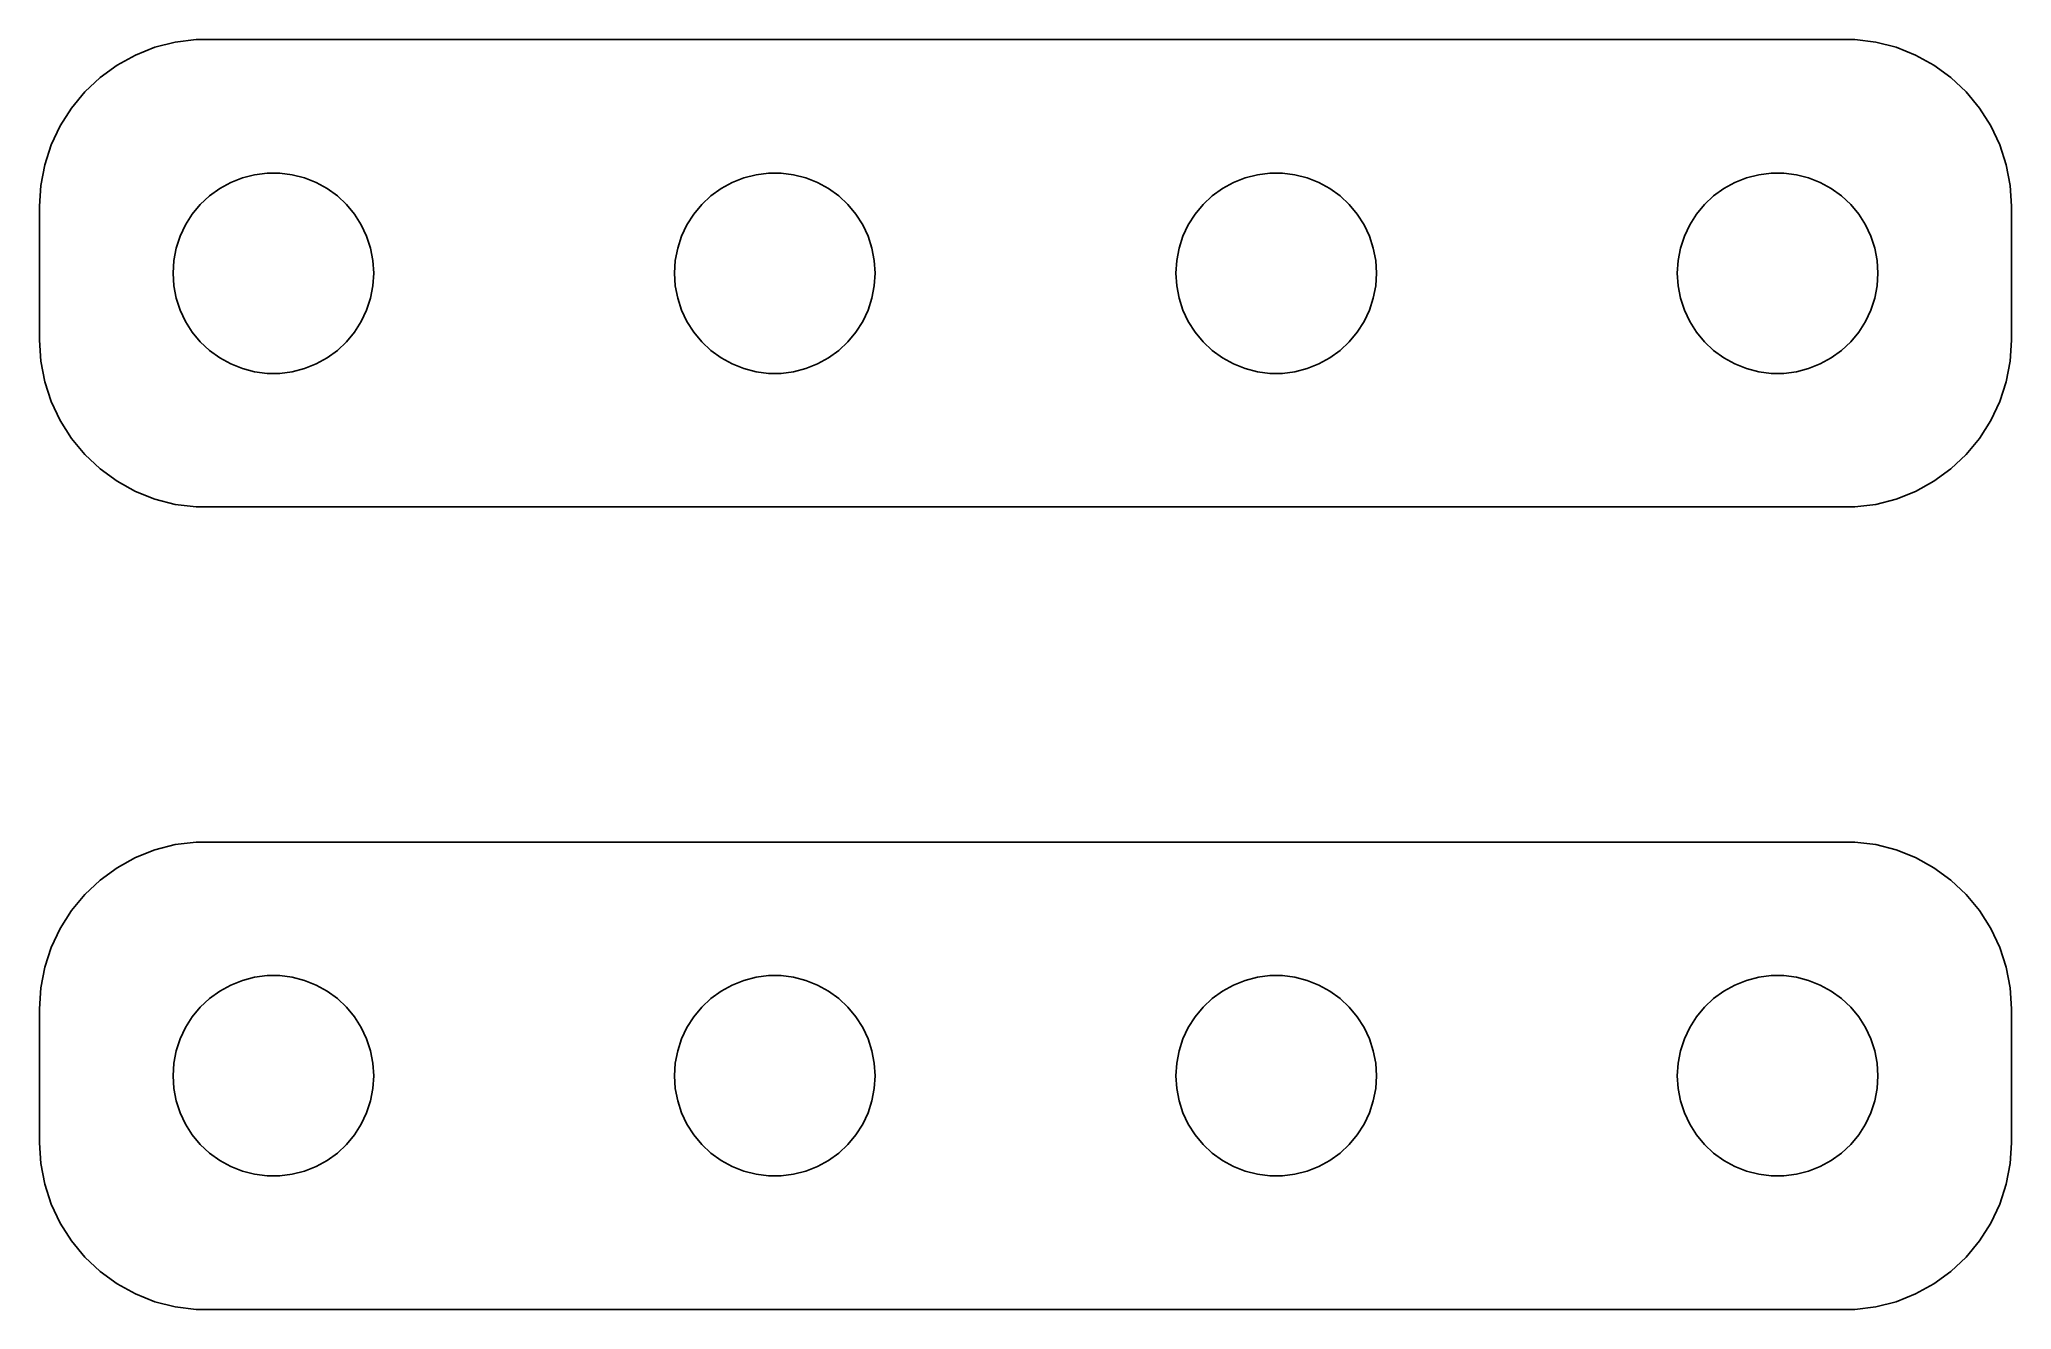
# Model space of a CAD drawing. Header units: metres. Extents: x -29.5 to 29.5, y 41 to 79.
import ezdxf

# ---------------------------------------------------------------- set-up
doc = ezdxf.new("R2010")
doc.units = ezdxf.units.M

msp = doc.modelspace()

# ---------------------------------------------------------------- linework, layer by layer
for p, q in [((-26.6289, 78.5241), (-27.1791, 78.2216)), ((-26.0451, 78.7553), (-26.6289, 78.5241)), ((-25.4369, 78.9114), (-26.0451, 78.7553)), ((-24.8139, 78.9901), (-25.4369, 78.9114)), ((24.8139, 78.9901), (-24.8139, 78.9901)), ((25.4369, 78.9114), (24.8139, 78.9901)), ((26.0451, 78.7553), (25.4369, 78.9114)), ((26.6289, 78.5241), (26.0451, 78.7553)), ((27.1791, 78.2216), (26.6289, 78.5241)), ((-27.1791, 78.2216), (-27.6871, 77.8526)), ((27.6871, 77.8526), (27.1791, 78.2216)), ((-28.1448, 77.4227), (-28.5451, 76.9389)), ((-27.6871, 77.8526), (-28.1448, 77.4227)), ((28.1448, 77.4227), (27.6871, 77.8526)), ((28.5451, 76.9389), (28.1448, 77.4227)), ((-28.5451, 76.9389), (-28.8815, 76.4088)), ((28.8815, 76.4088), (28.5451, 76.9389)), ((-28.8815, 76.4088), (-29.1489, 75.8406)), ((29.1489, 75.8406), (28.8815, 76.4088)), ((-29.1489, 75.8406), (-29.3429, 75.2434)), ((29.3429, 75.2434), (29.1489, 75.8406)), ((-29.3429, 75.2434), (-29.4606, 74.6267)), ((-23.427, 74.8532), (-23.0621, 74.9469)), ((-23.0621, 74.9469), (-22.6884, 74.9941)), ((-22.6884, 74.9941), (-22.3116, 74.9941)), ((-22.3116, 74.9941), (-21.9379, 74.9469)), ((-21.9379, 74.9469), (-21.5729, 74.8532)), ((-8.42705, 74.8532), (-8.06213, 74.9469)), ((-8.06213, 74.9469), (-7.68837, 74.9941)), ((-7.68837, 74.9941), (-7.31161, 74.9941)), ((-7.31161, 74.9941), (-6.93785, 74.9469)), ((-6.93785, 74.9469), (-6.57294, 74.8532)), ((6.57294, 74.8532), (6.93785, 74.9469)), ((6.93785, 74.9469), (7.31161, 74.9941)), ((7.31161, 74.9941), (7.68837, 74.9941)), ((7.68837, 74.9941), (8.06213, 74.9469)), ((8.06213, 74.9469), (8.42705, 74.8532)), ((21.5729, 74.8532), (21.9379, 74.9469)), ((21.9379, 74.9469), (22.3116, 74.9941)), ((22.3116, 74.9941), (22.6884, 74.9941)), ((22.6884, 74.9941), (23.0621, 74.9469)), ((23.0621, 74.9469), (23.427, 74.8532)), ((29.4606, 74.6267), (29.3429, 75.2434)), ((-29.4606, 74.6267), (-29.5, 74)), ((-24.4123, 74.3115), (-24.1075, 74.533)), ((-24.1075, 74.533), (-23.7773, 74.7145)), ((-23.7773, 74.7145), (-23.427, 74.8532)), ((-21.5729, 74.8532), (-21.2227, 74.7145)), ((-21.2227, 74.7145), (-20.8925, 74.533)), ((-20.8925, 74.533), (-20.5877, 74.3115)), ((-9.41226, 74.3115), (-9.10747, 74.533)), ((-9.10747, 74.533), (-8.77733, 74.7145)), ((-8.77733, 74.7145), (-8.42705, 74.8532)), ((-6.57294, 74.8532), (-6.22266, 74.7145)), ((-6.22266, 74.7145), (-5.89252, 74.533)), ((-5.89252, 74.533), (-5.58772, 74.3115)), ((5.58772, 74.3115), (5.89252, 74.533)), ((5.89252, 74.533), (6.22266, 74.7145)), ((6.22266, 74.7145), (6.57294, 74.8532)), ((8.42705, 74.8532), (8.77733, 74.7145)), ((8.77733, 74.7145), (9.10747, 74.533)), ((9.10747, 74.533), (9.41226, 74.3115)), ((20.5877, 74.3115), (20.8925, 74.533)), ((20.8925, 74.533), (21.2227, 74.7145)), ((21.2227, 74.7145), (21.5729, 74.8532)), ((23.427, 74.8532), (23.7773, 74.7145)), ((23.7773, 74.7145), (24.1075, 74.533)), ((24.1075, 74.533), (24.4123, 74.3115)), ((29.5, 74), (29.4606, 74.6267)), ((-29.5, 74), (-29.5, 70)), ((-25.1289, 73.4453), (-24.927, 73.7634)), ((-24.927, 73.7634), (-24.6869, 74.0536)), ((-24.6869, 74.0536), (-24.4123, 74.3115)), ((-20.5877, 74.3115), (-20.3131, 74.0536)), ((-20.3131, 74.0536), (-20.0729, 73.7634)), ((-20.0729, 73.7634), (-19.8711, 73.4453)), ((-10.1289, 73.4453), (-9.92705, 73.7634)), ((-9.92705, 73.7634), (-9.6869, 74.0536)), ((-9.6869, 74.0536), (-9.41226, 74.3115)), ((-5.58772, 74.3115), (-5.31308, 74.0536)), ((-5.31308, 74.0536), (-5.07294, 73.7634)), ((-5.07294, 73.7634), (-4.87108, 73.4453)), ((4.87108, 73.4453), (5.07294, 73.7634)), ((5.07294, 73.7634), (5.31308, 74.0536)), ((5.31308, 74.0536), (5.58772, 74.3115)), ((9.41226, 74.3115), (9.6869, 74.0536)), ((9.6869, 74.0536), (9.92705, 73.7634)), ((9.92705, 73.7634), (10.1289, 73.4453)), ((19.8711, 73.4453), (20.0729, 73.7634)), ((20.0729, 73.7634), (20.3131, 74.0536)), ((20.3131, 74.0536), (20.5877, 74.3115)), ((24.4123, 74.3115), (24.6869, 74.0536)), ((24.6869, 74.0536), (24.927, 73.7634)), ((24.927, 73.7634), (25.1289, 73.4453)), ((29.5, 70), (29.5, 74)), ((-25.2893, 73.1044), (-25.1289, 73.4453)), ((-19.8711, 73.4453), (-19.7107, 73.1044)), ((-10.2893, 73.1044), (-10.1289, 73.4453)), ((-4.87108, 73.4453), (-4.71066, 73.1044)), ((4.71066, 73.1044), (4.87108, 73.4453)), ((10.1289, 73.4453), (10.2893, 73.1044)), ((19.7107, 73.1044), (19.8711, 73.4453)), ((25.1289, 73.4453), (25.2893, 73.1044)), ((-25.4763, 72.376), (-25.4057, 72.7461)), ((-25.4057, 72.7461), (-25.2893, 73.1044)), ((-19.7107, 73.1044), (-19.5942, 72.7461)), ((-19.5942, 72.7461), (-19.5237, 72.376)), ((-10.4763, 72.376), (-10.4057, 72.7461)), ((-10.4057, 72.7461), (-10.2893, 73.1044)), ((-4.71066, 73.1044), (-4.59424, 72.7461)), ((-4.59424, 72.7461), (-4.52365, 72.376)), ((4.52365, 72.376), (4.59424, 72.7461)), ((4.59424, 72.7461), (4.71066, 73.1044)), ((10.2893, 73.1044), (10.4057, 72.7461)), ((10.4057, 72.7461), (10.4763, 72.376)), ((19.5237, 72.376), (19.5942, 72.7461)), ((19.5942, 72.7461), (19.7107, 73.1044)), ((25.2893, 73.1044), (25.4057, 72.7461)), ((25.4057, 72.7461), (25.4763, 72.376)), ((-25.5, 72), (-25.4763, 72.376)), ((-25.4763, 71.624), (-25.5, 72)), ((-19.5237, 72.376), (-19.5, 72)), ((-19.5, 72), (-19.5237, 71.624)), ((-10.5, 72), (-10.4763, 72.376)), ((-10.4763, 71.624), (-10.5, 72)), ((-4.52365, 72.376), (-4.5, 72)), ((-4.5, 72), (-4.52365, 71.624)), ((4.5, 72), (4.52365, 72.376)), ((4.52365, 71.624), (4.5, 72)), ((10.4763, 72.376), (10.5, 72)), ((10.5, 72), (10.4763, 71.624)), ((19.5, 72), (19.5237, 72.376)), ((19.5237, 71.624), (19.5, 72)), ((25.4763, 72.376), (25.5, 72)), ((25.5, 72), (25.4763, 71.624)), ((-25.4057, 71.2539), (-25.4763, 71.624)), ((-19.5237, 71.624), (-19.5942, 71.2539)), ((-10.4057, 71.2539), (-10.4763, 71.624)), ((-4.52365, 71.624), (-4.59424, 71.2539)), ((4.59424, 71.2539), (4.52365, 71.624)), ((10.4763, 71.624), (10.4057, 71.2539)), ((19.5942, 71.2539), (19.5237, 71.624)), ((25.4763, 71.624), (25.4057, 71.2539)), ((-25.2893, 70.8956), (-25.4057, 71.2539)), ((-25.1289, 70.5547), (-25.2893, 70.8956)), ((-19.7107, 70.8956), (-19.8711, 70.5547)), ((-19.5942, 71.2539), (-19.7107, 70.8956)), ((-10.2893, 70.8956), (-10.4057, 71.2539)), ((-10.1289, 70.5547), (-10.2893, 70.8956)), ((-4.71066, 70.8956), (-4.87108, 70.5547)), ((-4.59424, 71.2539), (-4.71066, 70.8956)), ((4.71066, 70.8956), (4.59424, 71.2539)), ((4.87108, 70.5547), (4.71066, 70.8956)), ((10.2893, 70.8956), (10.1289, 70.5547)), ((10.4057, 71.2539), (10.2893, 70.8956)), ((19.7107, 70.8956), (19.5942, 71.2539)), ((19.8711, 70.5547), (19.7107, 70.8956)), ((25.2893, 70.8956), (25.1289, 70.5547)), ((25.4057, 71.2539), (25.2893, 70.8956)), ((-24.927, 70.2366), (-25.1289, 70.5547)), ((-24.6869, 69.9464), (-24.927, 70.2366)), ((-20.0729, 70.2366), (-20.3131, 69.9464)), ((-19.8711, 70.5547), (-20.0729, 70.2366)), ((-9.92705, 70.2366), (-10.1289, 70.5547)), ((-9.6869, 69.9464), (-9.92705, 70.2366)), ((-5.07294, 70.2366), (-5.31308, 69.9464)), ((-4.87108, 70.5547), (-5.07294, 70.2366)), ((5.07294, 70.2366), (4.87108, 70.5547)), ((5.31308, 69.9464), (5.07294, 70.2366)), ((9.92705, 70.2366), (9.6869, 69.9464)), ((10.1289, 70.5547), (9.92705, 70.2366)), ((20.0729, 70.2366), (19.8711, 70.5547)), ((20.3131, 69.9464), (20.0729, 70.2366)), ((24.927, 70.2366), (24.6869, 69.9464)), ((25.1289, 70.5547), (24.927, 70.2366)), ((-29.5, 70), (-29.4606, 69.3733)), ((-24.4123, 69.6885), (-24.6869, 69.9464)), ((-24.1075, 69.467), (-24.4123, 69.6885)), ((-20.5877, 69.6885), (-20.8925, 69.467)), ((-20.3131, 69.9464), (-20.5877, 69.6885)), ((-9.41226, 69.6885), (-9.6869, 69.9464)), ((-9.10747, 69.467), (-9.41226, 69.6885)), ((-5.58772, 69.6885), (-5.89252, 69.467)), ((-5.31308, 69.9464), (-5.58772, 69.6885)), ((5.58772, 69.6885), (5.31308, 69.9464)), ((5.89252, 69.467), (5.58772, 69.6885)), ((9.41226, 69.6885), (9.10747, 69.467)), ((9.6869, 69.9464), (9.41226, 69.6885)), ((20.5877, 69.6885), (20.3131, 69.9464)), ((20.8925, 69.467), (20.5877, 69.6885)), ((24.4123, 69.6885), (24.1075, 69.467)), ((24.6869, 69.9464), (24.4123, 69.6885)), ((29.4606, 69.3733), (29.5, 70)), ((-29.4606, 69.3733), (-29.3429, 68.7566)), ((-23.7773, 69.2855), (-24.1075, 69.467)), ((-23.427, 69.1468), (-23.7773, 69.2855)), ((-23.0621, 69.0531), (-23.427, 69.1468)), ((-22.6884, 69.0059), (-23.0621, 69.0531)), ((-21.9379, 69.0531), (-22.3116, 69.0059)), ((-21.5729, 69.1468), (-21.9379, 69.0531)), ((-21.2227, 69.2855), (-21.5729, 69.1468)), ((-20.8925, 69.467), (-21.2227, 69.2855)), ((-8.77733, 69.2855), (-9.10747, 69.467)), ((-8.42705, 69.1468), (-8.77733, 69.2855)), ((-8.06213, 69.0531), (-8.42705, 69.1468)), ((-7.68837, 69.0059), (-8.06213, 69.0531)), ((-6.93785, 69.0531), (-7.31161, 69.0059)), ((-6.57294, 69.1468), (-6.93785, 69.0531)), ((-6.22266, 69.2855), (-6.57294, 69.1468)), ((-5.89252, 69.467), (-6.22266, 69.2855)), ((6.22266, 69.2855), (5.89252, 69.467)), ((6.57294, 69.1468), (6.22266, 69.2855)), ((6.93785, 69.0531), (6.57294, 69.1468)), ((7.31161, 69.0059), (6.93785, 69.0531)), ((8.06213, 69.0531), (7.68837, 69.0059)), ((8.42705, 69.1468), (8.06213, 69.0531)), ((8.77733, 69.2855), (8.42705, 69.1468)), ((9.10747, 69.467), (8.77733, 69.2855)), ((21.2227, 69.2855), (20.8925, 69.467)), ((21.5729, 69.1468), (21.2227, 69.2855)), ((21.9379, 69.0531), (21.5729, 69.1468)), ((22.3116, 69.0059), (21.9379, 69.0531)), ((23.0621, 69.0531), (22.6884, 69.0059)), ((23.427, 69.1468), (23.0621, 69.0531)), ((23.7773, 69.2855), (23.427, 69.1468)), ((24.1075, 69.467), (23.7773, 69.2855)), ((29.3429, 68.7566), (29.4606, 69.3733)), ((-29.3429, 68.7566), (-29.1489, 68.1594)), ((-22.3116, 69.0059), (-22.6884, 69.0059)), ((-7.31161, 69.0059), (-7.68837, 69.0059)), ((7.68837, 69.0059), (7.31161, 69.0059)), ((22.6884, 69.0059), (22.3116, 69.0059)), ((29.1489, 68.1594), (29.3429, 68.7566)), ((-29.1489, 68.1594), (-28.8815, 67.5912)), ((28.8815, 67.5912), (29.1489, 68.1594)), ((-28.8815, 67.5912), (-28.5451, 67.0611)), ((28.5451, 67.0611), (28.8815, 67.5912)), ((-28.5451, 67.0611), (-28.1448, 66.5773)), ((28.1448, 66.5773), (28.5451, 67.0611)), ((-28.1448, 66.5773), (-27.6871, 66.1474)), ((-27.6871, 66.1474), (-27.1791, 65.7784)), ((27.1791, 65.7784), (27.6871, 66.1474)), ((27.6871, 66.1474), (28.1448, 66.5773)), ((-27.1791, 65.7784), (-26.6289, 65.4759)), ((26.6289, 65.4759), (27.1791, 65.7784)), ((-26.6289, 65.4759), (-26.0451, 65.2447)), ((-26.0451, 65.2447), (-25.4369, 65.0886)), ((-25.4369, 65.0886), (-24.8139, 65.0099)), ((-24.8139, 65.0099), (24.8139, 65.0099)), ((24.8139, 65.0099), (25.4369, 65.0886)), ((25.4369, 65.0886), (26.0451, 65.2447)), ((26.0451, 65.2447), (26.6289, 65.4759)), ((-25.4369, 54.9114), (-26.0451, 54.7553)), ((-24.8139, 54.9901), (-25.4369, 54.9114)), ((24.8139, 54.9901), (-24.8139, 54.9901)), ((25.4369, 54.9114), (24.8139, 54.9901)), ((26.0451, 54.7553), (25.4369, 54.9114)), ((-26.6289, 54.5241), (-27.1791, 54.2216)), ((-26.0451, 54.7553), (-26.6289, 54.5241)), ((26.6289, 54.5241), (26.0451, 54.7553)), ((27.1791, 54.2216), (26.6289, 54.5241)), ((-27.6871, 53.8526), (-28.1448, 53.4227)), ((-27.1791, 54.2216), (-27.6871, 53.8526)), ((27.6871, 53.8526), (27.1791, 54.2216)), ((28.1448, 53.4227), (27.6871, 53.8526)), ((-28.1448, 53.4227), (-28.5451, 52.9389)), ((28.5451, 52.9389), (28.1448, 53.4227)), ((-28.5451, 52.9389), (-28.8815, 52.4088)), ((28.8815, 52.4088), (28.5451, 52.9389)), ((-28.8815, 52.4088), (-29.1489, 51.8406)), ((29.1489, 51.8406), (28.8815, 52.4088)), ((-29.1489, 51.8406), (-29.3429, 51.2434)), ((29.3429, 51.2434), (29.1489, 51.8406)), ((-29.3429, 51.2434), (-29.4606, 50.6267)), ((-23.7773, 50.7145), (-23.427, 50.8532)), ((-23.427, 50.8532), (-23.0621, 50.9469)), ((-23.0621, 50.9469), (-22.6884, 50.9941)), ((-22.6884, 50.9941), (-22.3116, 50.9941)), ((-22.3116, 50.9941), (-21.9379, 50.9469)), ((-21.9379, 50.9469), (-21.5729, 50.8532)), ((-21.5729, 50.8532), (-21.2227, 50.7145)), ((-8.77733, 50.7145), (-8.42705, 50.8532)), ((-8.42705, 50.8532), (-8.06213, 50.9469)), ((-8.06213, 50.9469), (-7.68837, 50.9941)), ((-7.68837, 50.9941), (-7.31161, 50.9941)), ((-7.31161, 50.9941), (-6.93785, 50.9469)), ((-6.93785, 50.9469), (-6.57294, 50.8532)), ((-6.57294, 50.8532), (-6.22266, 50.7145)), ((6.22266, 50.7145), (6.57294, 50.8532)), ((6.57294, 50.8532), (6.93785, 50.9469)), ((6.93785, 50.9469), (7.31161, 50.9941)), ((7.31161, 50.9941), (7.68837, 50.9941)), ((7.68837, 50.9941), (8.06213, 50.9469)), ((8.06213, 50.9469), (8.42705, 50.8532)), ((8.42705, 50.8532), (8.77733, 50.7145)), ((21.2227, 50.7145), (21.5729, 50.8532)), ((21.5729, 50.8532), (21.9379, 50.9469)), ((21.9379, 50.9469), (22.3116, 50.9941)), ((22.3116, 50.9941), (22.6884, 50.9941)), ((22.6884, 50.9941), (23.0621, 50.9469)), ((23.0621, 50.9469), (23.427, 50.8532)), ((23.427, 50.8532), (23.7773, 50.7145)), ((29.4606, 50.6267), (29.3429, 51.2434)), ((-29.4606, 50.6267), (-29.5, 50)), ((-24.6869, 50.0536), (-24.4123, 50.3115)), ((-24.4123, 50.3115), (-24.1075, 50.533)), ((-24.1075, 50.533), (-23.7773, 50.7145)), ((-21.2227, 50.7145), (-20.8925, 50.533)), ((-20.8925, 50.533), (-20.5877, 50.3115)), ((-20.5877, 50.3115), (-20.3131, 50.0536)), ((-9.6869, 50.0536), (-9.41226, 50.3115)), ((-9.41226, 50.3115), (-9.10747, 50.533)), ((-9.10747, 50.533), (-8.77733, 50.7145)), ((-6.22266, 50.7145), (-5.89252, 50.533)), ((-5.89252, 50.533), (-5.58772, 50.3115)), ((-5.58772, 50.3115), (-5.31308, 50.0536)), ((5.31308, 50.0536), (5.58772, 50.3115)), ((5.58772, 50.3115), (5.89252, 50.533)), ((5.89252, 50.533), (6.22266, 50.7145)), ((8.77733, 50.7145), (9.10747, 50.533)), ((9.10747, 50.533), (9.41226, 50.3115)), ((9.41226, 50.3115), (9.6869, 50.0536)), ((20.3131, 50.0536), (20.5877, 50.3115)), ((20.5877, 50.3115), (20.8925, 50.533)), ((20.8925, 50.533), (21.2227, 50.7145)), ((23.7773, 50.7145), (24.1075, 50.533)), ((24.1075, 50.533), (24.4123, 50.3115)), ((24.4123, 50.3115), (24.6869, 50.0536)), ((29.5, 50), (29.4606, 50.6267)), ((-29.5, 50), (-29.5, 46)), ((-25.1289, 49.4453), (-24.927, 49.7634)), ((-24.927, 49.7634), (-24.6869, 50.0536)), ((-20.3131, 50.0536), (-20.0729, 49.7634)), ((-20.0729, 49.7634), (-19.8711, 49.4453)), ((-10.1289, 49.4453), (-9.92705, 49.7634)), ((-9.92705, 49.7634), (-9.6869, 50.0536)), ((-5.31308, 50.0536), (-5.07294, 49.7634)), ((-5.07294, 49.7634), (-4.87108, 49.4453)), ((4.87108, 49.4453), (5.07294, 49.7634)), ((5.07294, 49.7634), (5.31308, 50.0536)), ((9.6869, 50.0536), (9.92705, 49.7634)), ((9.92705, 49.7634), (10.1289, 49.4453)), ((19.8711, 49.4453), (20.0729, 49.7634)), ((20.0729, 49.7634), (20.3131, 50.0536)), ((24.6869, 50.0536), (24.927, 49.7634)), ((24.927, 49.7634), (25.1289, 49.4453)), ((29.5, 46), (29.5, 50)), ((-25.4057, 48.7461), (-25.2893, 49.1044)), ((-25.2893, 49.1044), (-25.1289, 49.4453)), ((-19.8711, 49.4453), (-19.7107, 49.1044)), ((-19.7107, 49.1044), (-19.5942, 48.7461)), ((-10.4057, 48.7461), (-10.2893, 49.1044)), ((-10.2893, 49.1044), (-10.1289, 49.4453)), ((-4.87108, 49.4453), (-4.71066, 49.1044)), ((-4.71066, 49.1044), (-4.59424, 48.7461)), ((4.59424, 48.7461), (4.71066, 49.1044)), ((4.71066, 49.1044), (4.87108, 49.4453)), ((10.1289, 49.4453), (10.2893, 49.1044)), ((10.2893, 49.1044), (10.4057, 48.7461)), ((19.5942, 48.7461), (19.7107, 49.1044)), ((19.7107, 49.1044), (19.8711, 49.4453)), ((25.1289, 49.4453), (25.2893, 49.1044)), ((25.2893, 49.1044), (25.4057, 48.7461)), ((-25.4763, 48.376), (-25.4057, 48.7461)), ((-19.5942, 48.7461), (-19.5237, 48.376)), ((-10.4763, 48.376), (-10.4057, 48.7461)), ((-4.59424, 48.7461), (-4.52365, 48.376)), ((4.52365, 48.376), (4.59424, 48.7461)), ((10.4057, 48.7461), (10.4763, 48.376)), ((19.5237, 48.376), (19.5942, 48.7461)), ((25.4057, 48.7461), (25.4763, 48.376)), ((-25.5, 48), (-25.4763, 48.376)), ((-25.4763, 47.624), (-25.5, 48)), ((-19.5237, 48.376), (-19.5, 48)), ((-19.5, 48), (-19.5237, 47.624)), ((-10.5, 48), (-10.4763, 48.376)), ((-10.4763, 47.624), (-10.5, 48)), ((-4.52365, 48.376), (-4.5, 48)), ((-4.5, 48), (-4.52365, 47.624)), ((4.5, 48), (4.52365, 48.376)), ((4.52365, 47.624), (4.5, 48)), ((10.4763, 48.376), (10.5, 48)), ((10.5, 48), (10.4763, 47.624)), ((19.5, 48), (19.5237, 48.376)), ((19.5237, 47.624), (19.5, 48)), ((25.4763, 48.376), (25.5, 48)), ((25.5, 48), (25.4763, 47.624)), ((-25.4057, 47.2539), (-25.4763, 47.624)), ((-25.2893, 46.8956), (-25.4057, 47.2539)), ((-19.5942, 47.2539), (-19.7107, 46.8956)), ((-19.5237, 47.624), (-19.5942, 47.2539)), ((-10.4057, 47.2539), (-10.4763, 47.624)), ((-10.2893, 46.8956), (-10.4057, 47.2539)), ((-4.59424, 47.2539), (-4.71066, 46.8956)), ((-4.52365, 47.624), (-4.59424, 47.2539)), ((4.59424, 47.2539), (4.52365, 47.624)), ((4.71066, 46.8956), (4.59424, 47.2539)), ((10.4057, 47.2539), (10.2893, 46.8956)), ((10.4763, 47.624), (10.4057, 47.2539)), ((19.5942, 47.2539), (19.5237, 47.624)), ((19.7107, 46.8956), (19.5942, 47.2539)), ((25.4057, 47.2539), (25.2893, 46.8956)), ((25.4763, 47.624), (25.4057, 47.2539)), ((-25.1289, 46.5547), (-25.2893, 46.8956)), ((-19.7107, 46.8956), (-19.8711, 46.5547)), ((-10.1289, 46.5547), (-10.2893, 46.8956)), ((-4.71066, 46.8956), (-4.87108, 46.5547)), ((4.87108, 46.5547), (4.71066, 46.8956)), ((10.2893, 46.8956), (10.1289, 46.5547)), ((19.8711, 46.5547), (19.7107, 46.8956)), ((25.2893, 46.8956), (25.1289, 46.5547)), ((-24.927, 46.2366), (-25.1289, 46.5547)), ((-24.6869, 45.9464), (-24.927, 46.2366)), ((-20.0729, 46.2366), (-20.3131, 45.9464)), ((-19.8711, 46.5547), (-20.0729, 46.2366)), ((-9.92705, 46.2366), (-10.1289, 46.5547)), ((-9.6869, 45.9464), (-9.92705, 46.2366)), ((-5.07294, 46.2366), (-5.31308, 45.9464)), ((-4.87108, 46.5547), (-5.07294, 46.2366)), ((5.07294, 46.2366), (4.87108, 46.5547)), ((5.31308, 45.9464), (5.07294, 46.2366)), ((9.92705, 46.2366), (9.6869, 45.9464)), ((10.1289, 46.5547), (9.92705, 46.2366)), ((20.0729, 46.2366), (19.8711, 46.5547)), ((20.3131, 45.9464), (20.0729, 46.2366)), ((24.927, 46.2366), (24.6869, 45.9464)), ((25.1289, 46.5547), (24.927, 46.2366)), ((-29.5, 46), (-29.4606, 45.3733)), ((-24.4123, 45.6885), (-24.6869, 45.9464)), ((-24.1075, 45.467), (-24.4123, 45.6885)), ((-23.7773, 45.2855), (-24.1075, 45.467)), ((-20.8925, 45.467), (-21.2227, 45.2855)), ((-20.5877, 45.6885), (-20.8925, 45.467)), ((-20.3131, 45.9464), (-20.5877, 45.6885)), ((-9.41226, 45.6885), (-9.6869, 45.9464)), ((-9.10747, 45.467), (-9.41226, 45.6885)), ((-8.77733, 45.2855), (-9.10747, 45.467)), ((-5.89252, 45.467), (-6.22266, 45.2855)), ((-5.58772, 45.6885), (-5.89252, 45.467)), ((-5.31308, 45.9464), (-5.58772, 45.6885)), ((5.58772, 45.6885), (5.31308, 45.9464)), ((5.89252, 45.467), (5.58772, 45.6885)), ((6.22266, 45.2855), (5.89252, 45.467)), ((9.10747, 45.467), (8.77733, 45.2855)), ((9.41226, 45.6885), (9.10747, 45.467)), ((9.6869, 45.9464), (9.41226, 45.6885)), ((20.5877, 45.6885), (20.3131, 45.9464)), ((20.8925, 45.467), (20.5877, 45.6885)), ((21.2227, 45.2855), (20.8925, 45.467)), ((24.1075, 45.467), (23.7773, 45.2855)), ((24.4123, 45.6885), (24.1075, 45.467)), ((24.6869, 45.9464), (24.4123, 45.6885)), ((29.4606, 45.3733), (29.5, 46)), ((-29.4606, 45.3733), (-29.3429, 44.7566)), ((-23.427, 45.1468), (-23.7773, 45.2855)), ((-23.0621, 45.0531), (-23.427, 45.1468)), ((-22.6884, 45.0059), (-23.0621, 45.0531)), ((-22.3116, 45.0059), (-22.6884, 45.0059)), ((-21.9379, 45.0531), (-22.3116, 45.0059)), ((-21.5729, 45.1468), (-21.9379, 45.0531)), ((-21.2227, 45.2855), (-21.5729, 45.1468)), ((-8.42705, 45.1468), (-8.77733, 45.2855)), ((-8.06213, 45.0531), (-8.42705, 45.1468)), ((-7.68837, 45.0059), (-8.06213, 45.0531)), ((-7.31161, 45.0059), (-7.68837, 45.0059)), ((-6.93785, 45.0531), (-7.31161, 45.0059)), ((-6.57294, 45.1468), (-6.93785, 45.0531)), ((-6.22266, 45.2855), (-6.57294, 45.1468)), ((6.57294, 45.1468), (6.22266, 45.2855)), ((6.93785, 45.0531), (6.57294, 45.1468)), ((7.31161, 45.0059), (6.93785, 45.0531)), ((7.68837, 45.0059), (7.31161, 45.0059)), ((8.06213, 45.0531), (7.68837, 45.0059)), ((8.42705, 45.1468), (8.06213, 45.0531)), ((8.77733, 45.2855), (8.42705, 45.1468)), ((21.5729, 45.1468), (21.2227, 45.2855)), ((21.9379, 45.0531), (21.5729, 45.1468)), ((22.3116, 45.0059), (21.9379, 45.0531)), ((22.6884, 45.0059), (22.3116, 45.0059)), ((23.0621, 45.0531), (22.6884, 45.0059)), ((23.427, 45.1468), (23.0621, 45.0531)), ((23.7773, 45.2855), (23.427, 45.1468)), ((29.3429, 44.7566), (29.4606, 45.3733)), ((-29.3429, 44.7566), (-29.1489, 44.1594)), ((29.1489, 44.1594), (29.3429, 44.7566)), ((-29.1489, 44.1594), (-28.8815, 43.5912)), ((28.8815, 43.5912), (29.1489, 44.1594)), ((-28.8815, 43.5912), (-28.5451, 43.0611)), ((28.5451, 43.0611), (28.8815, 43.5912)), ((-28.5451, 43.0611), (-28.1448, 42.5773)), ((-28.1448, 42.5773), (-27.6871, 42.1474)), ((27.6871, 42.1474), (28.1448, 42.5773)), ((28.1448, 42.5773), (28.5451, 43.0611)), ((-27.6871, 42.1474), (-27.1791, 41.7784)), ((27.1791, 41.7784), (27.6871, 42.1474)), ((-27.1791, 41.7784), (-26.6289, 41.4759)), ((-26.6289, 41.4759), (-26.0451, 41.2447)), ((26.0451, 41.2447), (26.6289, 41.4759)), ((26.6289, 41.4759), (27.1791, 41.7784)), ((-26.0451, 41.2447), (-25.4369, 41.0886)), ((-25.4369, 41.0886), (-24.8139, 41.0099)), ((-24.8139, 41.0099), (24.8139, 41.0099)), ((24.8139, 41.0099), (25.4369, 41.0886)), ((25.4369, 41.0886), (26.0451, 41.2447))]:
    msp.add_line(p, q)

doc.saveas('drawing.dxf')
